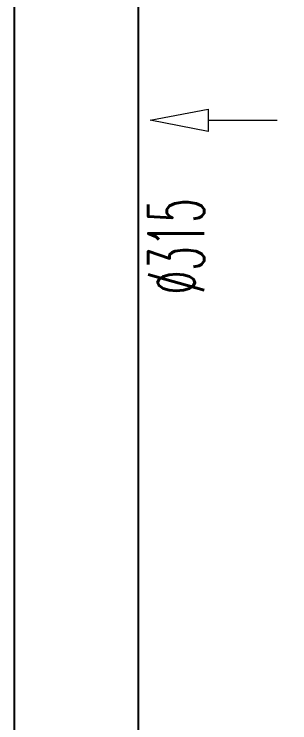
# Model space of a CAD drawing. Header units: inches. Extents: x -172 to 5713, y -54 to 3470.
# Drawn here: x 698.7 to 787.4, y 429 to 657.5 of the extents above; entities that cross this region are included whole.
import ezdxf
from ezdxf.enums import TextEntityAlignment as Align

# ---------------------------------------------------------------- set-up
doc = ezdxf.new("R2010")
doc.units = ezdxf.units.IN
doc.header["$MEASUREMENT"] = 0
for name, color, linetype, lineweight in [('MTY-EMIS-KANALI', 150, 'Continuous', 0), ('MTY-UFLEME-KANALI-Flex', 21, 'ZIGZAG', 0), ('STM-U-MENFEZ', 2, 'Continuous', 0)]:
    doc.layers.add(name, color=color, linetype=linetype, lineweight=lineweight)
doc.layers.add('MTY-UFLEME-KANALI', color=20, linetype='Continuous')
doc.styles.add('CAP', font='simplxtw.shx', dxfattribs={"width": 0.65})
doc.linetypes.add('ZIGZAG', pattern='A,0.0001,-0.2,[131,ltypeshp.shx,S=0.2,R=0,X=-0.2,Y=0],-0.4,[131,ltypeshp.shx,S=0.2,R=180.00002,X=0.2,Y=0],-0.2', length=0.8001)

# ---------------------------------------------------------------- blocks, each defined once
blk = doc.blocks.new('*U75')
at = {"layer": 'MTY-UFLEME-KANALI-Flex', "ltscale": 0.5}
for p, q in [((-15.75, -129.23), (-15.75, -101.61)), ((15.75, -129.23), (15.75, -101.61))]:
    blk.add_line(p, q, dxfattribs=at)
at = {"layer": 'MTY-UFLEME-KANALI-Flex', "linetype": 'ByBlock', "ltscale": 0.5}
for points in [[(15.75, -96.61), (-15.75, -96.61), (-15.75, -101.61), (15.75, -101.61)], [(15.75, -129.23), (-15.75, -129.23), (-15.75, -134.23), (15.75, -134.23)]]:
    blk.add_lwpolyline(points, close=True, dxfattribs=at)
at = {"layer": 'MTY-UFLEME-KANALI-Flex', "color": 7, "ltscale": 0.5, "style": 'CAP', "width": 0.5}
blk.add_attdef('X', text='', height=18, dxfattribs=at).set_placement((-40.68, 11.88), align=Align.CENTER)
blk = doc.blocks.new('A$C00D65541')
at = {"layer": 'STM-U-MENFEZ'}
blk.add_lwpolyline([(-110.14, -0.25), (-110.14, -3.86), (-128.76, -0.25), (-110.14, 3.36), (-110.14, -0.25), (-87.88, -0.25)], dxfattribs=at)

msp = doc.modelspace()

# ---------------------------------------------------------------- linework, layer by layer
at = {"layer": 'MTY-UFLEME-KANALI'}
msp.add_lwpolyline([(738.69, 679.24), (698.69, 679.24), (698.69, 288.87), (738.69, 288.87)], close=True, dxfattribs=at)

# ---------------------------------------------------------------- block references
at = {"rotation": 90}
msp.add_blockref('*U75', (771.72, 623.25), dxfattribs=at).add_auto_attribs({'X': '%%C315'})
at = {"layer": 'MTY-EMIS-KANALI'}
msp.add_blockref('A$C00D65541', (871.22, 623.51), dxfattribs=at)

doc.saveas('drawing.dxf')
